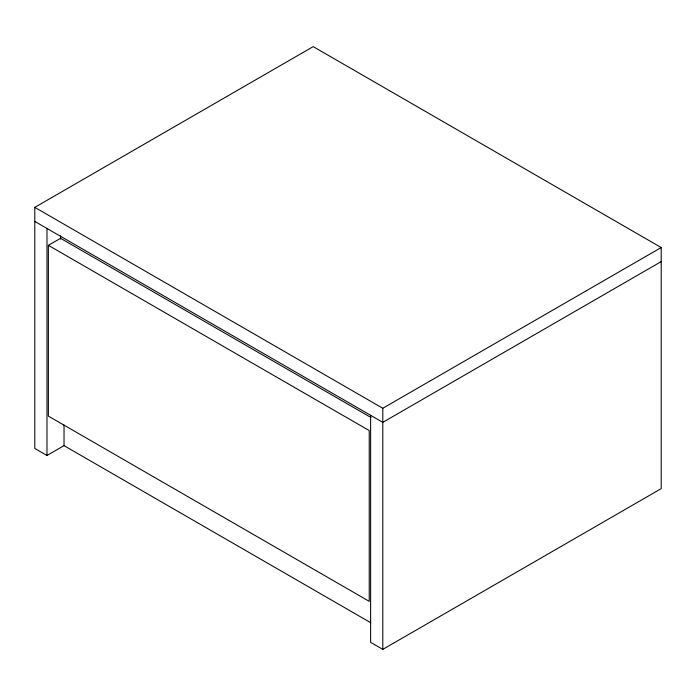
<?xml version="1.0" encoding="UTF-8"?>
<svg xmlns="http://www.w3.org/2000/svg" width="696" height="696" viewBox="0 0 696 696"><rect width="100%" height="100%" fill="white"/><g stroke="black" fill="none" stroke-linecap="round" stroke-linejoin="round"><path stroke-width="1.04" d="M63.91 445.718L46.98 455.488L34.8 448.459L34.8 207.356L313.2 46.623L661.2 247.541L661.2 488.644L382.8 649.377L370.62 642.347L370.62 415.303M48.372 245.331L369.228 430.572L369.228 601.353L48.372 416.112L48.372 245.331L60.552 238.302L371.055 417.565M34.8 207.356L382.8 408.274L661.2 247.541M661.2 261.6L382.8 422.341L34.8 221.424M370.733 622.72L64.032 445.649L64.032 425.012M382.8 408.274L382.8 649.377M60.552 235.822L60.552 239.085M46.98 228.453L46.98 455.488"/></g></svg>
